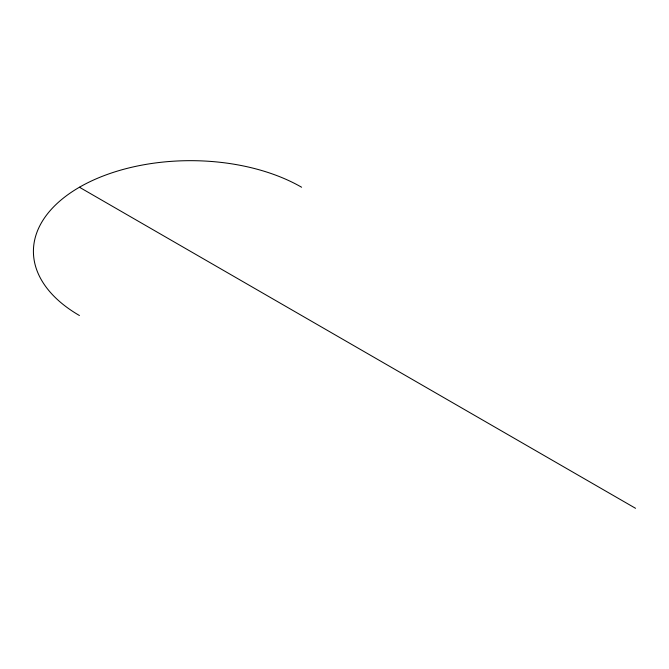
<?xml version="1.0" encoding="UTF-8"?>
<svg xmlns="http://www.w3.org/2000/svg" width="669" height="669" viewBox="0 0 669 669"><rect width="100%" height="100%" fill="white"/><g stroke="black" fill="none" stroke-linecap="round" stroke-linejoin="round"><path stroke-width="1" d="M79.435 315.509A157.098 90.7 0 0 1 79.435 187.236L635.55 508.306M79.435 187.236A157.098 90.7 0 0 1 301.61 187.236"/></g></svg>
